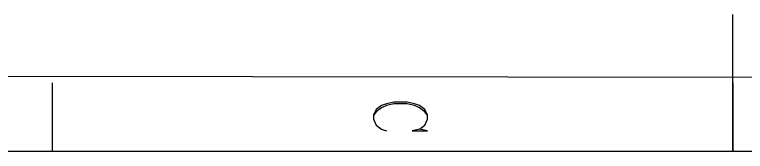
# Model space of a CAD drawing. Extents: x 0.2 to 11.6, y 0.3 to 16.2.
# Drawn here: x 3.764 to 5.898, y 0.31 to 0.708 of the extents above; entities that cross this region are included whole.
import ezdxf

# ---------------------------------------------------------------- set-up
doc = ezdxf.new("R2010")
doc.units = 0
doc.header["$MEASUREMENT"] = 0

msp = doc.modelspace()

# ---------------------------------------------------------------- linework, layer by layer
at = {"color": 0}
for p, q in [((5.86165, 0.310004), (5.86165, 0.708333)), ((11.315, 0.516656), (0.398329, 0.533311)), ((3.87332, 0.509983), (3.87332, 0.310004)), ((5.86165, 0.509983), (5.86165, 0.310004)), ((4.84999, 0.448351), (4.83501, 0.443306)), ((4.87169, 0.453342), (4.84999, 0.448351)), ((4.87169, 0.448351), (4.84999, 0.443306)), ((4.91, 0.453342), (4.87169, 0.453342)), ((4.91, 0.448351), (4.87169, 0.448351)), ((4.93164, 0.448351), (4.91, 0.453342)), ((4.93164, 0.443306), (4.91, 0.448351)), ((4.94667, 0.443306), (4.93164, 0.448351)), ((4.81999, 0.43164), (4.81168, 0.414985)), ((4.83501, 0.443306), (4.81999, 0.43164)), ((4.83501, 0.436686), (4.81999, 0.425022)), ((4.84999, 0.443306), (4.83501, 0.436686)), ((4.94667, 0.436686), (4.93164, 0.443306)), ((4.96164, 0.43164), (4.94667, 0.443306)), ((4.96164, 0.425022), (4.94667, 0.436686)), ((4.97, 0.414985), (4.96164, 0.43164)), ((4.81999, 0.425022), (4.81168, 0.414985)), ((4.81168, 0.414985), (4.81168, 0.403321)), ((4.97, 0.414985), (4.96164, 0.425022)), ((4.97, 0.403321), (4.97, 0.414985)), ((4.81168, 0.403321), (4.81999, 0.386664)), ((4.81999, 0.386664), (4.83501, 0.375)), ((4.94667, 0.375), (4.96164, 0.386664)), ((4.96164, 0.386664), (4.97, 0.403321)), ((4.83501, 0.375), (4.84999, 0.370008)), ((4.94667, 0.375), (4.92503, 0.370008)), ((4.92503, 0.370008), (4.97, 0.370008)), ((4.97, 0.370008), (4.94667, 0.375)), ((11.57, 0.310004), (0.155003, 0.310004)), ((11.57, 0.310004), (0.155003, 0.310004))]:
    msp.add_line(p, q, dxfattribs=at)

doc.saveas('drawing.dxf')
